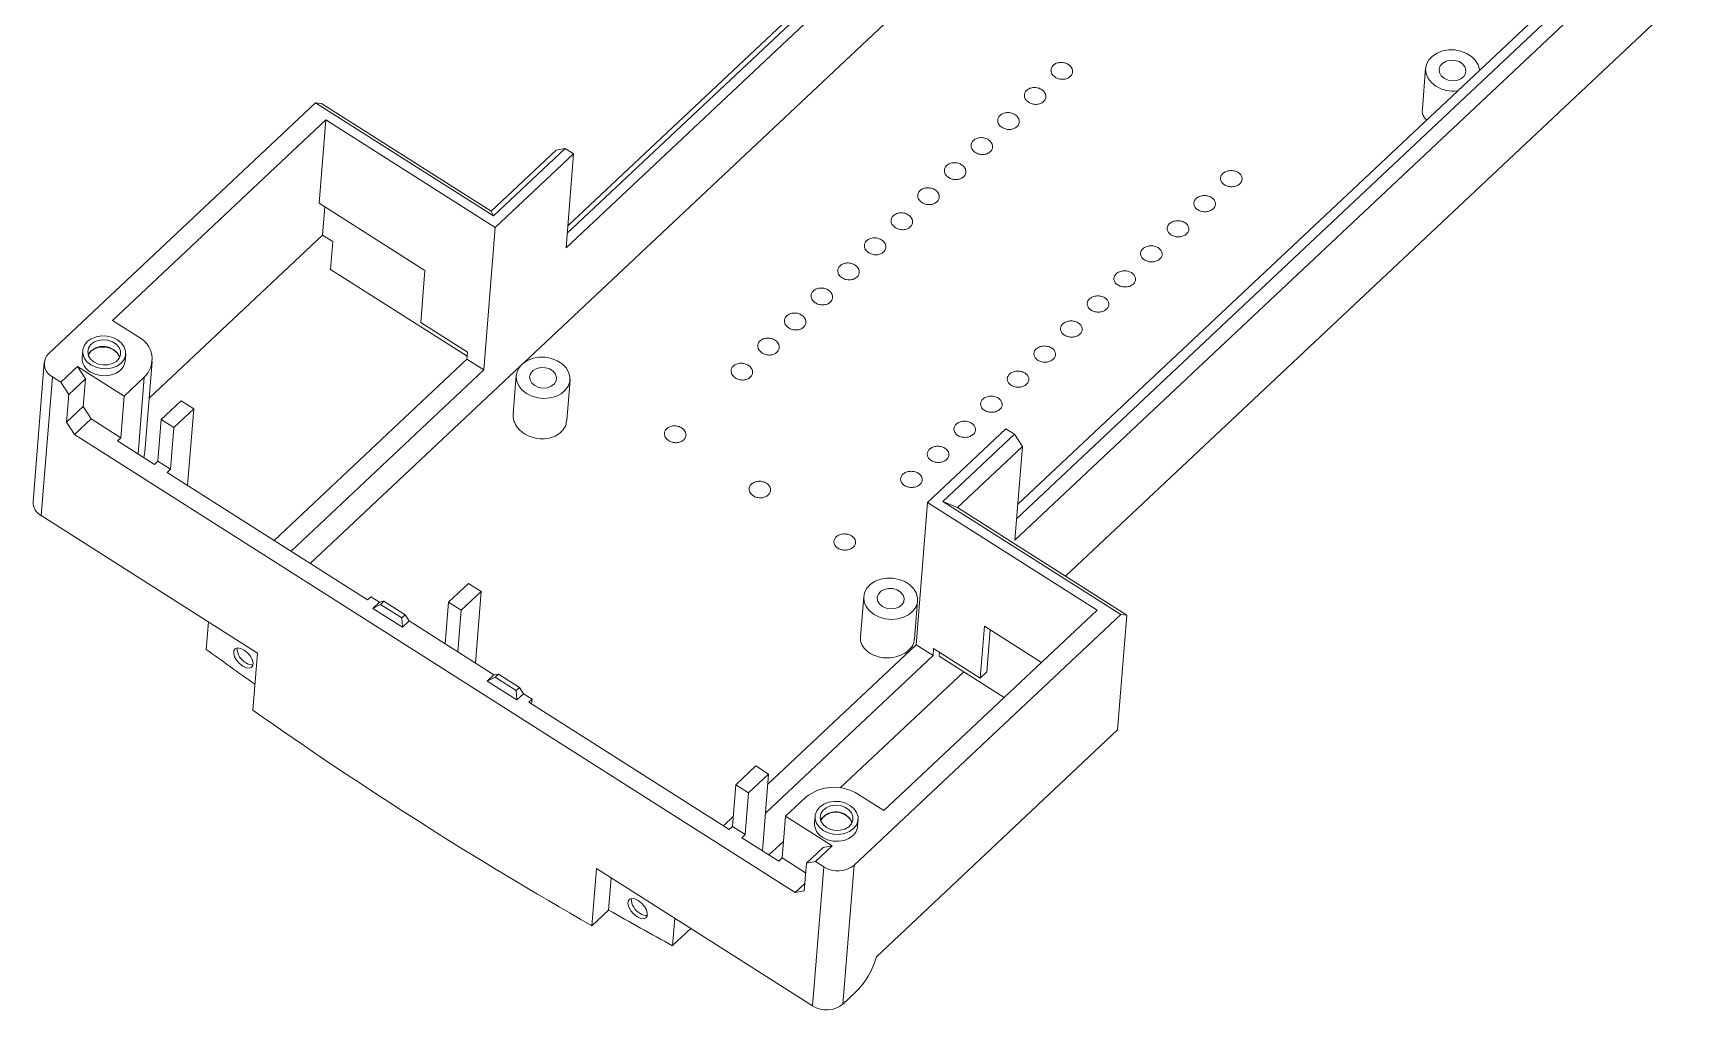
# Model space of a CAD drawing. Header units: inches. Extents: x 998 to 3526, y 519 to 940.
# Drawn here: x 1474.4 to 1550.8, y 625.8 to 671.1 of the extents above; entities that cross this region are included whole.
import ezdxf

# ---------------------------------------------------------------- set-up
doc = ezdxf.new("R2010")
doc.units = ezdxf.units.IN

msp = doc.modelspace()

# ---------------------------------------------------------------- linework, layer by layer
at = {"color": 7, "linetype": 'Continuous', "lineweight": 15}
for p, q in [((1527.187, 688.242), (1499.086, 661.818)), ((1499.114, 662.166), (1526.769, 688.169)), ((1527.58, 687.992), (1499.032, 661.149)), ((1522.928, 680.131), (1497.078, 655.824)), ((1519.889, 648.593), (1547.991, 675.017)), ((1519.943, 649.263), (1547.598, 675.266)), ((1548.357, 674.446), (1519.809, 647.602)), ((1552.323, 674.299), (1522.157, 645.934)), ((1538.835, 669.459), (1538.683, 667.582)), ((1475.085, 656.254), (1487.43, 667.862)), ((1495.673, 662.622), (1487.43, 667.862)), ((1487.43, 667.862), (1487.713, 667.831)), ((1487.713, 667.831), (1495.563, 662.84)), ((1478.03, 657.786), (1487.906, 667.073)), ((1487.594, 663.212), (1487.906, 667.073)), ((1495.757, 662.082), (1487.906, 667.073)), ((1495.563, 662.84), (1498.572, 665.669)), ((1498.991, 665.742), (1495.673, 662.622)), ((1499.383, 665.492), (1495.757, 662.082)), ((1498.572, 665.669), (1498.991, 665.742)), ((1499.383, 665.492), (1498.991, 665.742)), ((1499.032, 661.149), (1499.383, 665.492)), ((1492.5, 660.093), (1487.594, 663.212)), ((1487.865, 663.039), (1487.759, 661.732)), ((1495.563, 662.84), (1495.673, 662.622)), ((1495.223, 655.487), (1495.757, 662.082)), ((1487.759, 661.732), (1479.735, 654.187)), ((1487.759, 661.732), (1488.23, 661.433)), ((1488.23, 661.433), (1488.126, 660.146)), ((1488.126, 660.146), (1494.449, 656.126)), ((1492.5, 660.093), (1492.305, 657.68)), ((1479.208, 657.038), (1478.03, 657.786)), ((1494.464, 656.307), (1492.305, 657.68)), ((1476.651, 656.382), (1476.625, 656.06)), ((1478.618, 655.898), (1478.644, 656.22)), ((1494.438, 655.986), (1485.514, 647.594)), ((1494.438, 655.986), (1494.464, 656.307)), ((1495.223, 655.487), (1494.438, 655.986)), ((1474.873, 655.836), (1474.352, 649.401)), ((1475.253, 655.175), (1474.732, 648.74)), ((1475.645, 654.925), (1475.253, 655.175)), ((1475.645, 654.925), (1476.417, 655.651)), ((1476.417, 655.651), (1478.576, 654.278)), ((1476.417, 655.651), (1476.783, 655.079)), ((1478.576, 654.278), (1479.502, 655.149)), ((1479.533, 651.698), (1479.872, 655.881)), ((1486.299, 647.095), (1495.223, 655.487)), ((1496.911, 655.667), (1487.192, 646.528)), ((1496.724, 655.226), (1496.581, 653.453)), ((1476.012, 654.354), (1475.645, 654.925)), ((1476.783, 655.079), (1476.012, 654.354)), ((1476.679, 653.792), (1476.783, 655.079)), ((1499.064, 653.147), (1499.216, 655.024)), ((1475.908, 653.067), (1476.012, 654.354)), ((1475.908, 653.067), (1476.679, 653.792)), ((1476.679, 653.792), (1477.046, 653.221)), ((1478.419, 652.348), (1478.576, 654.278)), ((1480.283, 653.193), (1481.209, 654.063)), ((1481.798, 653.689), (1480.872, 652.818)), ((1481.209, 654.063), (1481.798, 653.689)), ((1481.51, 650.14), (1481.798, 653.689)), ((1476.274, 652.496), (1475.908, 653.067)), ((1477.046, 653.221), (1476.274, 652.496)), ((1478.419, 652.348), (1477.046, 653.221)), ((1480.283, 653.193), (1480.127, 651.262)), ((1480.872, 652.818), (1480.283, 653.193)), ((1509.638, 631.286), (1476.274, 652.496)), ((1478.419, 652.348), (1478.265, 652.203)), ((1478.265, 652.203), (1479.973, 651.117)), ((1480.872, 652.818), (1480.716, 650.888)), ((1519.402, 652.766), (1515.775, 649.357)), ((1516.476, 649.397), (1519.794, 652.517)), ((1519.402, 652.766), (1519.794, 652.517)), ((1519.794, 652.517), (1520.161, 651.946)), ((1520.161, 651.946), (1517.151, 649.116)), ((1519.809, 647.602), (1520.161, 651.946)), ((1479.973, 651.117), (1480.127, 651.262)), ((1480.716, 650.888), (1480.127, 651.262)), ((1480.716, 650.888), (1480.561, 650.743)), ((1480.561, 650.743), (1489.844, 644.842)), ((1515.241, 642.761), (1515.775, 649.357)), ((1515.775, 649.357), (1523.626, 644.366)), ((1524.719, 644.157), (1516.476, 649.397)), ((1517.151, 649.116), (1516.476, 649.397)), ((1517.151, 649.116), (1525.002, 644.126)), ((1484.741, 642.377), (1474.732, 648.74)), ((1494.515, 645.604), (1493.589, 644.734)), ((1494.178, 644.36), (1495.104, 645.23)), ((1495.104, 645.23), (1494.515, 645.604)), ((1494.836, 641.912), (1495.104, 645.23)), ((1489.844, 644.842), (1489.999, 644.987)), ((1490.391, 644.737), (1489.999, 644.987)), ((1490.391, 644.737), (1490.083, 644.447)), ((1490.083, 644.447), (1490.446, 644.628)), ((1491.456, 643.574), (1490.083, 644.447)), ((1490.391, 644.737), (1490.6, 644.773)), ((1490.6, 644.773), (1490.446, 644.628)), ((1490.446, 644.628), (1491.427, 644.004)), ((1491.582, 644.15), (1490.6, 644.773)), ((1493.433, 642.803), (1493.589, 644.734)), ((1493.589, 644.734), (1494.178, 644.36)), ((1512.817, 644.996), (1512.665, 643.118)), ((1515.166, 643.021), (1515.309, 644.794)), ((1482.475, 643.817), (1482.372, 642.548)), ((1491.427, 644.004), (1491.582, 644.15)), ((1491.427, 644.004), (1491.456, 643.574)), ((1491.456, 643.574), (1491.765, 643.864)), ((1491.582, 644.15), (1491.765, 643.864)), ((1493.433, 642.803), (1491.765, 643.864)), ((1494.022, 642.429), (1494.178, 644.36)), ((1524.719, 644.157), (1512.374, 632.549)), ((1523.626, 644.366), (1513.749, 635.08)), ((1524.572, 638.817), (1525.002, 644.126)), ((1525.002, 644.126), (1524.719, 644.157)), ((1518.407, 643.624), (1518.211, 641.211)), ((1518.407, 643.624), (1521.05, 641.944)), ((1518.678, 643.452), (1518.52, 641.501)), ((1484.741, 642.377), (1484.527, 639.729)), ((1494.022, 642.429), (1493.433, 642.803)), ((1495.69, 641.369), (1494.022, 642.429)), ((1516.026, 642.262), (1508.264, 634.963)), ((1508.372, 636.302), (1515.241, 642.761)), ((1515.241, 642.761), (1516.026, 642.262)), ((1516.026, 642.262), (1516.052, 642.583)), ((1516.052, 642.583), (1518.211, 641.211)), ((1516.324, 642.411), (1516.309, 642.23)), ((1519.319, 640.317), (1516.309, 642.23)), ((1495.382, 641.078), (1495.69, 641.369)), ((1495.69, 641.369), (1495.899, 641.405)), ((1495.899, 641.405), (1495.745, 641.26)), ((1495.899, 641.405), (1496.881, 640.781)), ((1517.448, 641.506), (1511.731, 636.13)), ((1518.52, 641.501), (1518.211, 641.211)), ((1495.382, 641.078), (1495.745, 641.26)), ((1496.755, 640.205), (1495.382, 641.078)), ((1496.726, 640.636), (1495.745, 641.26)), ((1496.726, 640.636), (1496.881, 640.781)), ((1496.726, 640.636), (1496.755, 640.205)), ((1496.881, 640.781), (1497.064, 640.495)), ((1497.064, 640.495), (1496.755, 640.205)), ((1497.457, 640.246), (1497.064, 640.495)), ((1497.457, 640.246), (1497.302, 640.101)), ((1497.302, 640.101), (1506.585, 634.199)), ((1497.438, 640.014), (1497.457, 640.246)), ((1513.4, 628.312), (1524.572, 638.817)), ((1507.822, 637.146), (1506.896, 636.275)), ((1508.41, 636.771), (1507.822, 637.146)), ((1506.896, 636.275), (1506.74, 634.345)), ((1506.896, 636.275), (1507.485, 635.901)), ((1507.485, 635.901), (1508.41, 636.771)), ((1508.123, 633.222), (1508.41, 636.771)), ((1507.485, 635.901), (1507.328, 633.97)), ((1509.192, 634.815), (1510.118, 635.686)), ((1512.572, 635.828), (1513.749, 635.08)), ((1506.317, 634.37), (1506.777, 634.801)), ((1509.192, 634.815), (1509.036, 632.885)), ((1509.192, 634.815), (1511.351, 633.443)), ((1510.564, 634.823), (1510.538, 634.501)), ((1512.532, 634.34), (1512.558, 634.661)), ((1506.74, 634.345), (1506.585, 634.199)), ((1506.74, 634.345), (1507.328, 633.97)), ((1507.174, 633.825), (1507.328, 633.97)), ((1507.174, 633.825), (1508.881, 632.74)), ((1509.098, 633.654), (1508.43, 633.026)), ((1510.161, 632.645), (1510.932, 633.371)), ((1511.351, 633.443), (1510.579, 632.717)), ((1510.932, 633.371), (1511.351, 633.443)), ((1500.227, 629.748), (1500.442, 632.396)), ((1510.451, 626.033), (1500.442, 632.396)), ((1508.881, 632.74), (1509.036, 632.885)), ((1510.124, 632.193), (1509.036, 632.885)), ((1510.161, 632.645), (1510.057, 631.358)), ((1510.579, 632.717), (1510.161, 632.645)), ((1510.451, 626.033), (1510.972, 632.468)), ((1510.972, 632.468), (1510.579, 632.717)), ((1512.374, 632.549), (1511.853, 626.114)), ((1501.12, 631.965), (1500.999, 630.474)), ((1509.638, 631.286), (1510.085, 631.706)), ((1510.057, 631.358), (1509.638, 631.286)), ((1500.999, 630.474), (1500.227, 629.748)), ((1504.064, 630.093), (1503.961, 628.824)), ((1504.808, 629.62), (1503.961, 628.824)), ((1512.422, 626.649), (1511.853, 626.114))]:
    msp.add_line(p, q, dxfattribs=at)
at = {"color": 8, "linetype": 'Continuous', "lineweight": 15}
msp.add_line((1479.214, 651.599), (1479.502, 655.149), dxfattribs=at)
at = {"color": 7, "linetype": 'Continuous', "lineweight": 15, "flags": 128}
for points in [[(1541.327, 669.37), (1541.324, 669.403), (1541.265, 669.622), (1541.141, 669.827), (1540.961, 670.007), (1540.733, 670.152), (1540.47, 670.254), (1540.186, 670.308), (1539.896, 670.31), (1539.617, 670.262), (1539.362, 670.164), (1539.146, 670.024), (1538.98, 669.847), (1538.874, 669.644), (1538.833, 669.426), (1538.859, 669.204), (1538.951, 668.99), (1539.104, 668.797), (1539.309, 668.633), (1539.309, 668.633)], [(1539.695, 668.996), (1539.875, 668.914), (1540.078, 668.881), (1540.281, 668.899), (1540.462, 668.967), (1540.602, 669.078), (1540.685, 669.219), (1540.703, 669.375), (1540.654, 669.529), (1540.542, 669.665), (1540.381, 669.768), (1540.187, 669.826), (1539.981, 669.834), (1539.786, 669.79), (1539.624, 669.699), (1539.51, 669.572), (1539.459, 669.421), (1539.475, 669.264), (1539.557, 669.117), (1539.695, 668.996)], [(1477.03, 655.721), (1477.254, 655.611), (1477.505, 655.549), (1477.766, 655.538), (1478.019, 655.579), (1478.246, 655.669), (1478.433, 655.802), (1478.566, 655.969), (1478.636, 656.159), (1478.639, 656.358), (1478.575, 656.554), (1478.447, 656.732), (1478.265, 656.881), (1478.041, 656.991), (1477.79, 657.053), (1477.529, 657.064), (1477.276, 657.023), (1477.049, 656.933), (1476.862, 656.8), (1476.729, 656.633), (1476.659, 656.443), (1476.656, 656.243), (1476.72, 656.048), (1476.848, 655.869), (1477.03, 655.721)], [(1477.175, 655.857), (1477.373, 655.764), (1477.596, 655.719), (1477.823, 655.726), (1478.034, 655.783), (1478.211, 655.887), (1478.338, 656.028), (1478.404, 656.192), (1478.402, 656.367), (1478.334, 656.535), (1478.204, 656.683), (1478.025, 656.797), (1477.812, 656.867), (1477.585, 656.886), (1477.364, 656.854), (1477.167, 656.772), (1477.013, 656.648), (1476.916, 656.494), (1476.884, 656.323), (1476.919, 656.149), (1477.019, 655.989), (1477.175, 655.857)], [(1478.084, 656.414), (1477.88, 656.509), (1477.65, 656.551), (1477.417, 656.538), (1477.205, 656.47), (1477.033, 656.353), (1476.918, 656.201), (1476.908, 656.178)], [(1477.004, 655.399), (1477.228, 655.289), (1477.479, 655.227), (1477.74, 655.216), (1477.993, 655.257), (1478.22, 655.347), (1478.407, 655.48), (1478.54, 655.647), (1478.61, 655.837), (1478.618, 655.898)], [(1497.199, 654.4), (1496.993, 654.563), (1496.84, 654.757), (1496.748, 654.97), (1496.722, 655.192), (1496.764, 655.411), (1496.87, 655.614), (1497.035, 655.79), (1497.251, 655.931), (1497.506, 656.028), (1497.786, 656.077), (1498.076, 656.074), (1498.36, 656.02), (1498.623, 655.918), (1498.85, 655.773), (1499.031, 655.594), (1499.154, 655.389), (1499.213, 655.169), (1499.206, 654.948), (1499.132, 654.736), (1498.995, 654.545), (1498.803, 654.385), (1498.566, 654.265), (1498.297, 654.192), (1498.01, 654.169), (1497.721, 654.197), (1497.446, 654.275), (1497.199, 654.4)], [(1497.584, 654.763), (1497.446, 654.883), (1497.364, 655.031), (1497.348, 655.188), (1497.4, 655.339), (1497.513, 655.466), (1497.676, 655.557), (1497.87, 655.6), (1498.076, 655.593), (1498.27, 655.534), (1498.431, 655.432), (1498.543, 655.296), (1498.592, 655.141), (1498.574, 654.985), (1498.491, 654.844), (1498.351, 654.734), (1498.17, 654.666), (1497.967, 654.647), (1497.765, 654.681), (1497.584, 654.763)], [(1479.476, 651.433), (1479.52, 651.599), (1479.533, 651.698)], [(1513.292, 644.169), (1513.539, 644.045), (1513.814, 643.966), (1514.103, 643.938), (1514.39, 643.961), (1514.659, 644.035), (1514.896, 644.154), (1515.088, 644.314), (1515.225, 644.505), (1515.299, 644.717), (1515.307, 644.939), (1515.247, 645.158), (1515.124, 645.363), (1514.944, 645.543), (1514.716, 645.688), (1514.453, 645.79), (1514.169, 645.844), (1513.879, 645.846), (1513.599, 645.798), (1513.345, 645.7), (1513.129, 645.56), (1512.963, 645.383), (1512.857, 645.18), (1512.816, 644.962), (1512.842, 644.74), (1512.933, 644.526), (1513.086, 644.333), (1513.292, 644.169)], [(1513.678, 644.532), (1513.858, 644.45), (1514.06, 644.417), (1514.263, 644.435), (1514.444, 644.503), (1514.584, 644.614), (1514.668, 644.755), (1514.686, 644.911), (1514.636, 645.065), (1514.525, 645.201), (1514.363, 645.304), (1514.169, 645.362), (1513.964, 645.37), (1513.769, 645.326), (1513.606, 645.236), (1513.493, 645.108), (1513.442, 644.957), (1513.458, 644.8), (1513.539, 644.653), (1513.678, 644.532)], [(1484.064, 641.774), (1484.22, 641.698), (1484.361, 641.676), (1484.47, 641.71), (1484.533, 641.797), (1484.543, 641.925), (1484.5, 642.08), (1484.407, 642.243), (1484.276, 642.393), (1484.124, 642.514), (1483.967, 642.589), (1483.827, 642.612), (1483.718, 642.577), (1483.654, 642.49), (1483.644, 642.362), (1483.688, 642.207), (1483.781, 642.045), (1483.911, 641.894), (1484.064, 641.774)], [(1510.944, 634.162), (1510.762, 634.311), (1510.634, 634.489), (1510.569, 634.684), (1510.573, 634.884), (1510.643, 635.074), (1510.776, 635.241), (1510.963, 635.374), (1511.19, 635.464), (1511.442, 635.505), (1511.703, 635.494), (1511.954, 635.432), (1512.178, 635.322), (1512.36, 635.173), (1512.488, 634.995), (1512.553, 634.8), (1512.55, 634.6), (1512.479, 634.41), (1512.346, 634.243), (1512.16, 634.11), (1511.932, 634.02), (1511.68, 633.979), (1511.419, 633.99), (1511.168, 634.052), (1510.944, 634.162)], [(1511.089, 634.298), (1510.933, 634.43), (1510.833, 634.59), (1510.797, 634.764), (1510.83, 634.935), (1510.927, 635.09), (1511.081, 635.213), (1511.277, 635.295), (1511.499, 635.327), (1511.726, 635.308), (1511.938, 635.238), (1512.117, 635.124), (1512.247, 634.976), (1512.316, 634.808), (1512.317, 634.633), (1512.252, 634.469), (1512.125, 634.328), (1511.948, 634.224), (1511.736, 634.167), (1511.509, 634.16), (1511.287, 634.205), (1511.089, 634.298)], [(1510.918, 633.84), (1511.142, 633.73), (1511.393, 633.668), (1511.654, 633.657), (1511.906, 633.698), (1512.134, 633.788), (1512.32, 633.921), (1512.453, 634.088), (1512.524, 634.278), (1512.532, 634.34)], [(1502.316, 630.171), (1502.163, 630.291), (1502.033, 630.442), (1501.94, 630.604), (1501.896, 630.759), (1501.906, 630.888), (1501.97, 630.974), (1502.079, 631.009), (1502.22, 630.987), (1502.376, 630.911), (1502.528, 630.79), (1502.659, 630.64), (1502.752, 630.477), (1502.796, 630.322), (1502.785, 630.194), (1502.722, 630.107), (1502.613, 630.073), (1502.472, 630.095), (1502.316, 630.171)]]:
    msp.add_lwpolyline(points, dxfattribs=at)
at = {"color": 7, "linetype": 'Continuous', "lineweight": 15}
for centre, radius, start, end in [((1540.132, 669.975), 1.574, 238.4996, 276.41463), ((1478.699, 655.991), 1.163, 313.59241, 64.07715), ((1475.543, 655.773), 0.665, 133.59239, 244.07704), ((1477.354, 656.039), 0.729, 178.34247, 241.37263), ((1477.603, 655.751), 0.832, 23.30665, 147.43857), ((1477.794, 655.908), 0.584, 15.20306, 60.1538), ((1475.082, 649.38), 0.73, 178.37437, 241.34073), ((1608.191, 815.344), 213.749, 233.94037, 234.68347), ((1484.599, 642.62), 0.798, 180.76579, 241.45853), ((1484.502, 642.286), 0.464, 232.2697, 274.73123), ((1597.737, 800.476), 196.612, 234.84391, 240.26762), ((1511.443, 634.065), 2.094, 57.37614, 129.26418), ((1511.267, 634.48), 0.729, 178.34233, 241.37278), ((1511.517, 634.193), 0.832, 23.30675, 147.43847), ((1511.521, 634.183), 0.824, 54.67142, 148.04024), ((1511.707, 634.349), 0.584, 15.20381, 60.15305), ((1511.617, 633.476), 1.196, 237.37622, 309.26419), ((1502.825, 631.001), 0.772, 179.60763, 242.6167), ((1589.316, 785.534), 178.448, 240.3358, 241.42439), ((1502.754, 630.683), 0.464, 232.26927, 274.73174), ((1509.959, 629.217), 3.558, 313.80747, 345.26519), ((1511.096, 627.041), 1.196, 237.37622, 309.26419)]:
    msp.add_arc(centre, radius, start, end, dxfattribs=at)
for points, knots in [([(1522.297, 669.63), (1522.245, 669.664), (1522.186, 669.691), (1522.061, 669.725), (1521.994, 669.733), (1521.865, 669.728), (1521.802, 669.715), (1521.688, 669.671), (1521.637, 669.64), (1521.557, 669.564), (1521.526, 669.52), (1521.491, 669.423), (1521.485, 669.372), (1521.501, 669.268), (1521.521, 669.218), (1521.585, 669.125), (1521.628, 669.084), (1521.73, 669.015), (1521.79, 668.988), (1521.915, 668.954), (1521.982, 668.947), (1522.111, 668.952), (1522.174, 668.965), (1522.288, 669.009), (1522.339, 669.039), (1522.42, 669.116), (1522.45, 669.16), (1522.486, 669.257), (1522.491, 669.309), (1522.468, 669.461), (1522.4, 669.56), (1522.297, 669.63)], [0, 0, 0, 0, 0.0625, 0.0625, 0.125, 0.125, 0.1875, 0.1875, 0.25, 0.25, 0.3125, 0.3125, 0.375, 0.375, 0.4375, 0.4375, 0.5, 0.5, 0.5625, 0.5625, 0.625, 0.625, 0.6875, 0.6875, 0.75, 0.75, 0.8125, 0.8125, 0.875, 0.875, 1, 1, 1, 1]), ([(1521.062, 668.469), (1521.011, 668.503), (1520.952, 668.53), (1520.826, 668.564), (1520.76, 668.572), (1520.631, 668.567), (1520.567, 668.554), (1520.454, 668.511), (1520.403, 668.479), (1520.322, 668.404), (1520.292, 668.359), (1520.256, 668.262), (1520.251, 668.211), (1520.266, 668.108), (1520.287, 668.057), (1520.351, 667.965), (1520.394, 667.923), (1520.496, 667.854), (1520.556, 667.828), (1520.68, 667.793), (1520.747, 667.786), (1520.876, 667.791), (1520.94, 667.804), (1521.054, 667.848), (1521.104, 667.879), (1521.186, 667.955), (1521.216, 668), (1521.251, 668.096), (1521.256, 668.148), (1521.234, 668.3), (1521.166, 668.4), (1521.062, 668.469)], [0, 0, 0, 0, 0.0625, 0.0625, 0.125, 0.125, 0.1875, 0.1875, 0.25, 0.25, 0.3125, 0.3125, 0.375, 0.375, 0.4375, 0.4375, 0.5, 0.5, 0.5625, 0.5625, 0.625, 0.625, 0.6875, 0.6875, 0.75, 0.75, 0.8125, 0.8125, 0.875, 0.875, 1, 1, 1, 1]), ([(1519.828, 667.308), (1519.776, 667.343), (1519.717, 667.369), (1519.592, 667.404), (1519.525, 667.411), (1519.396, 667.406), (1519.333, 667.393), (1519.219, 667.35), (1519.168, 667.319), (1519.088, 667.243), (1519.057, 667.198), (1519.022, 667.101), (1519.016, 667.05), (1519.032, 666.947), (1519.052, 666.897), (1519.116, 666.804), (1519.159, 666.762), (1519.261, 666.694), (1519.321, 666.667), (1519.446, 666.633), (1519.513, 666.625), (1519.642, 666.63), (1519.705, 666.643), (1519.819, 666.687), (1519.87, 666.718), (1519.951, 666.794), (1519.981, 666.839), (1520.017, 666.935), (1520.022, 666.987), (1519.999, 667.14), (1519.931, 667.239), (1519.828, 667.308)], [0, 0, 0, 0, 0.0625, 0.0625, 0.125, 0.125, 0.1875, 0.1875, 0.25, 0.25, 0.3125, 0.3125, 0.375, 0.375, 0.4375, 0.4375, 0.5, 0.5, 0.5625, 0.5625, 0.625, 0.625, 0.6875, 0.6875, 0.75, 0.75, 0.8125, 0.8125, 0.875, 0.875, 1, 1, 1, 1]), ([(1538.696, 667.58), (1538.69, 667.555), (1538.66, 667.429), (1538.717, 667.24), (1538.833, 667.108), (1538.873, 667.062)], [0, 0, 0, 0, 0.136335, 0.699382, 1, 1, 1, 1]), ([(1518.593, 666.147), (1518.542, 666.182), (1518.483, 666.208), (1518.357, 666.243), (1518.291, 666.25), (1518.162, 666.245), (1518.098, 666.233), (1517.985, 666.189), (1517.934, 666.158), (1517.853, 666.082), (1517.823, 666.037), (1517.787, 665.941), (1517.782, 665.889), (1517.797, 665.786), (1517.818, 665.736), (1517.882, 665.643), (1517.925, 665.601), (1518.027, 665.533), (1518.086, 665.506), (1518.211, 665.472), (1518.278, 665.464), (1518.407, 665.469), (1518.471, 665.482), (1518.585, 665.526), (1518.635, 665.557), (1518.717, 665.634), (1518.747, 665.678), (1518.782, 665.775), (1518.787, 665.826), (1518.765, 665.979), (1518.697, 666.078), (1518.593, 666.147)], [0, 0, 0, 0, 0.0625, 0.0625, 0.125, 0.125, 0.1875, 0.1875, 0.25, 0.25, 0.3125, 0.3125, 0.375, 0.375, 0.4375, 0.4375, 0.5, 0.5, 0.5625, 0.5625, 0.625, 0.625, 0.6875, 0.6875, 0.75, 0.75, 0.8125, 0.8125, 0.875, 0.875, 1, 1, 1, 1]), ([(1517.359, 664.986), (1517.307, 665.021), (1517.248, 665.048), (1517.123, 665.082), (1517.056, 665.09), (1516.927, 665.085), (1516.863, 665.072), (1516.75, 665.028), (1516.699, 664.997), (1516.619, 664.921), (1516.588, 664.876), (1516.553, 664.78), (1516.547, 664.728), (1516.563, 664.625), (1516.583, 664.575), (1516.647, 664.482), (1516.69, 664.44), (1516.792, 664.372), (1516.852, 664.345), (1516.977, 664.311), (1517.044, 664.303), (1517.173, 664.309), (1517.236, 664.321), (1517.35, 664.365), (1517.401, 664.396), (1517.482, 664.473), (1517.512, 664.517), (1517.548, 664.614), (1517.553, 664.665), (1517.53, 664.818), (1517.462, 664.917), (1517.359, 664.986)], [0, 0, 0, 0, 0.0625, 0.0625, 0.125, 0.125, 0.1875, 0.1875, 0.25, 0.25, 0.3125, 0.3125, 0.375, 0.375, 0.4375, 0.4375, 0.5, 0.5, 0.5625, 0.5625, 0.625, 0.625, 0.6875, 0.6875, 0.75, 0.75, 0.8125, 0.8125, 0.875, 0.875, 1, 1, 1, 1]), ([(1530.147, 664.639), (1530.095, 664.67), (1530.036, 664.694), (1529.91, 664.722), (1529.843, 664.727), (1529.714, 664.717), (1529.65, 664.703), (1529.537, 664.657), (1529.486, 664.625), (1529.405, 664.549), (1529.375, 664.505), (1529.339, 664.411), (1529.334, 664.361), (1529.35, 664.262), (1529.371, 664.215), (1529.435, 664.128), (1529.479, 664.09), (1529.581, 664.028), (1529.641, 664.004), (1529.766, 663.976), (1529.833, 663.972), (1529.963, 663.981), (1530.026, 663.996), (1530.141, 664.042), (1530.191, 664.074), (1530.273, 664.151), (1530.303, 664.194), (1530.338, 664.288), (1530.343, 664.338), (1530.32, 664.484), (1530.251, 664.577), (1530.147, 664.639)], [0, 0, 0, 0, 0.0625, 0.0625, 0.125, 0.125, 0.1875, 0.1875, 0.25, 0.25, 0.3125, 0.3125, 0.375, 0.375, 0.4375, 0.4375, 0.5, 0.5, 0.5625, 0.5625, 0.625, 0.625, 0.6875, 0.6875, 0.75, 0.75, 0.8125, 0.8125, 0.875, 0.875, 1, 1, 1, 1]), ([(1516.124, 663.826), (1516.073, 663.86), (1516.014, 663.887), (1515.888, 663.921), (1515.822, 663.929), (1515.693, 663.924), (1515.629, 663.911), (1515.516, 663.867), (1515.465, 663.836), (1515.384, 663.76), (1515.354, 663.716), (1515.318, 663.619), (1515.313, 663.568), (1515.328, 663.464), (1515.349, 663.414), (1515.413, 663.321), (1515.456, 663.28), (1515.558, 663.211), (1515.617, 663.184), (1515.742, 663.15), (1515.809, 663.143), (1515.938, 663.148), (1516.002, 663.161), (1516.116, 663.205), (1516.166, 663.235), (1516.248, 663.312), (1516.278, 663.356), (1516.313, 663.453), (1516.318, 663.505), (1516.296, 663.657), (1516.228, 663.756), (1516.124, 663.826)], [0, 0, 0, 0, 0.0625, 0.0625, 0.125, 0.125, 0.1875, 0.1875, 0.25, 0.25, 0.3125, 0.3125, 0.375, 0.375, 0.4375, 0.4375, 0.5, 0.5, 0.5625, 0.5625, 0.625, 0.625, 0.6875, 0.6875, 0.75, 0.75, 0.8125, 0.8125, 0.875, 0.875, 1, 1, 1, 1]), ([(1528.913, 663.478), (1528.861, 663.51), (1528.802, 663.533), (1528.675, 663.561), (1528.609, 663.566), (1528.479, 663.556), (1528.416, 663.542), (1528.302, 663.496), (1528.251, 663.464), (1528.17, 663.388), (1528.14, 663.344), (1528.105, 663.25), (1528.1, 663.2), (1528.115, 663.102), (1528.136, 663.054), (1528.201, 662.968), (1528.244, 662.929), (1528.347, 662.867), (1528.406, 662.844), (1528.532, 662.815), (1528.599, 662.811), (1528.728, 662.821), (1528.792, 662.835), (1528.906, 662.882), (1528.957, 662.913), (1529.038, 662.99), (1529.068, 663.034), (1529.103, 663.128), (1529.108, 663.177), (1529.085, 663.323), (1529.017, 663.416), (1528.913, 663.478)], [0, 0, 0, 0, 0.0625, 0.0625, 0.125, 0.125, 0.1875, 0.1875, 0.25, 0.25, 0.3125, 0.3125, 0.375, 0.375, 0.4375, 0.4375, 0.5, 0.5, 0.5625, 0.5625, 0.625, 0.625, 0.6875, 0.6875, 0.75, 0.75, 0.8125, 0.8125, 0.875, 0.875, 1, 1, 1, 1]), ([(1514.89, 662.665), (1514.838, 662.699), (1514.779, 662.726), (1514.654, 662.76), (1514.587, 662.768), (1514.458, 662.763), (1514.394, 662.75), (1514.281, 662.707), (1514.23, 662.675), (1514.15, 662.6), (1514.119, 662.555), (1514.084, 662.458), (1514.078, 662.407), (1514.094, 662.304), (1514.114, 662.253), (1514.178, 662.161), (1514.221, 662.119), (1514.323, 662.05), (1514.383, 662.024), (1514.508, 661.989), (1514.575, 661.982), (1514.704, 661.987), (1514.767, 662), (1514.881, 662.044), (1514.932, 662.075), (1515.013, 662.151), (1515.043, 662.196), (1515.079, 662.292), (1515.084, 662.344), (1515.061, 662.496), (1514.993, 662.596), (1514.89, 662.665)], [0, 0, 0, 0, 0.0625, 0.0625, 0.125, 0.125, 0.1875, 0.1875, 0.25, 0.25, 0.3125, 0.3125, 0.375, 0.375, 0.4375, 0.4375, 0.5, 0.5, 0.5625, 0.5625, 0.625, 0.625, 0.6875, 0.6875, 0.75, 0.75, 0.8125, 0.8125, 0.875, 0.875, 1, 1, 1, 1]), ([(1527.678, 662.318), (1527.626, 662.349), (1527.567, 662.372), (1527.441, 662.4), (1527.374, 662.405), (1527.245, 662.396), (1527.181, 662.381), (1527.067, 662.335), (1527.017, 662.303), (1526.936, 662.227), (1526.906, 662.183), (1526.87, 662.089), (1526.865, 662.039), (1526.881, 661.941), (1526.902, 661.893), (1526.966, 661.807), (1527.01, 661.768), (1527.112, 661.706), (1527.172, 661.683), (1527.297, 661.655), (1527.364, 661.65), (1527.494, 661.66), (1527.557, 661.674), (1527.672, 661.721), (1527.722, 661.752), (1527.804, 661.829), (1527.834, 661.873), (1527.869, 661.967), (1527.874, 662.016), (1527.851, 662.162), (1527.782, 662.255), (1527.678, 662.318)], [0, 0, 0, 0, 0.0625, 0.0625, 0.125, 0.125, 0.1875, 0.1875, 0.25, 0.25, 0.3125, 0.3125, 0.375, 0.375, 0.4375, 0.4375, 0.5, 0.5, 0.5625, 0.5625, 0.625, 0.625, 0.6875, 0.6875, 0.75, 0.75, 0.8125, 0.8125, 0.875, 0.875, 1, 1, 1, 1]), ([(1513.655, 661.504), (1513.604, 661.539), (1513.545, 661.565), (1513.419, 661.6), (1513.353, 661.607), (1513.224, 661.602), (1513.16, 661.589), (1513.047, 661.546), (1512.996, 661.515), (1512.915, 661.439), (1512.885, 661.394), (1512.849, 661.297), (1512.844, 661.246), (1512.859, 661.143), (1512.88, 661.093), (1512.944, 661), (1512.987, 660.958), (1513.089, 660.89), (1513.148, 660.863), (1513.273, 660.829), (1513.34, 660.821), (1513.469, 660.826), (1513.533, 660.839), (1513.647, 660.883), (1513.697, 660.914), (1513.779, 660.99), (1513.809, 661.035), (1513.844, 661.131), (1513.849, 661.183), (1513.827, 661.336), (1513.759, 661.435), (1513.655, 661.504)], [0, 0, 0, 0, 0.0625, 0.0625, 0.125, 0.125, 0.1875, 0.1875, 0.25, 0.25, 0.3125, 0.3125, 0.375, 0.375, 0.4375, 0.4375, 0.5, 0.5, 0.5625, 0.5625, 0.625, 0.625, 0.6875, 0.6875, 0.75, 0.75, 0.8125, 0.8125, 0.875, 0.875, 1, 1, 1, 1]), ([(1526.444, 661.157), (1526.392, 661.188), (1526.333, 661.211), (1526.206, 661.24), (1526.14, 661.244), (1526.01, 661.235), (1525.947, 661.22), (1525.833, 661.174), (1525.782, 661.142), (1525.701, 661.066), (1525.671, 661.022), (1525.636, 660.928), (1525.631, 660.879), (1525.646, 660.78), (1525.667, 660.733), (1525.732, 660.646), (1525.775, 660.607), (1525.878, 660.545), (1525.937, 660.522), (1526.063, 660.494), (1526.13, 660.489), (1526.259, 660.499), (1526.323, 660.514), (1526.437, 660.56), (1526.488, 660.592), (1526.569, 660.668), (1526.599, 660.712), (1526.634, 660.806), (1526.639, 660.856), (1526.616, 661.001), (1526.548, 661.094), (1526.444, 661.157)], [0, 0, 0, 0, 0.0625, 0.0625, 0.125, 0.125, 0.1875, 0.1875, 0.25, 0.25, 0.3125, 0.3125, 0.375, 0.375, 0.4375, 0.4375, 0.5, 0.5, 0.5625, 0.5625, 0.625, 0.625, 0.6875, 0.6875, 0.75, 0.75, 0.8125, 0.8125, 0.875, 0.875, 1, 1, 1, 1]), ([(1512.421, 660.343), (1512.369, 660.378), (1512.31, 660.404), (1512.185, 660.439), (1512.118, 660.446), (1511.989, 660.441), (1511.925, 660.429), (1511.812, 660.385), (1511.761, 660.354), (1511.681, 660.278), (1511.65, 660.233), (1511.615, 660.137), (1511.609, 660.085), (1511.625, 659.982), (1511.645, 659.932), (1511.709, 659.839), (1511.752, 659.797), (1511.854, 659.729), (1511.914, 659.702), (1512.039, 659.668), (1512.106, 659.66), (1512.235, 659.665), (1512.298, 659.678), (1512.412, 659.722), (1512.463, 659.753), (1512.544, 659.83), (1512.574, 659.874), (1512.61, 659.971), (1512.615, 660.022), (1512.592, 660.175), (1512.524, 660.274), (1512.421, 660.343)], [0, 0, 0, 0, 0.0625, 0.0625, 0.125, 0.125, 0.1875, 0.1875, 0.25, 0.25, 0.3125, 0.3125, 0.375, 0.375, 0.4375, 0.4375, 0.5, 0.5, 0.5625, 0.5625, 0.625, 0.625, 0.6875, 0.6875, 0.75, 0.75, 0.8125, 0.8125, 0.875, 0.875, 1, 1, 1, 1]), ([(1525.209, 659.996), (1525.157, 660.027), (1525.098, 660.05), (1524.972, 660.079), (1524.905, 660.084), (1524.776, 660.074), (1524.712, 660.059), (1524.598, 660.013), (1524.547, 659.981), (1524.467, 659.906), (1524.437, 659.861), (1524.401, 659.767), (1524.396, 659.718), (1524.412, 659.619), (1524.433, 659.572), (1524.497, 659.485), (1524.54, 659.447), (1524.643, 659.385), (1524.703, 659.361), (1524.828, 659.333), (1524.895, 659.328), (1525.025, 659.338), (1525.088, 659.353), (1525.203, 659.399), (1525.253, 659.431), (1525.335, 659.507), (1525.364, 659.551), (1525.4, 659.645), (1525.405, 659.695), (1525.381, 659.841), (1525.313, 659.933), (1525.209, 659.996)], [0, 0, 0, 0, 0.0625, 0.0625, 0.125, 0.125, 0.1875, 0.1875, 0.25, 0.25, 0.3125, 0.3125, 0.375, 0.375, 0.4375, 0.4375, 0.5, 0.5, 0.5625, 0.5625, 0.625, 0.625, 0.6875, 0.6875, 0.75, 0.75, 0.8125, 0.8125, 0.875, 0.875, 1, 1, 1, 1]), ([(1511.186, 659.182), (1511.135, 659.217), (1511.076, 659.244), (1510.95, 659.278), (1510.884, 659.286), (1510.755, 659.281), (1510.691, 659.268), (1510.578, 659.224), (1510.527, 659.193), (1510.446, 659.117), (1510.416, 659.072), (1510.38, 658.976), (1510.375, 658.924), (1510.39, 658.821), (1510.411, 658.771), (1510.475, 658.678), (1510.518, 658.636), (1510.62, 658.568), (1510.679, 658.541), (1510.804, 658.507), (1510.871, 658.499), (1511, 658.505), (1511.064, 658.517), (1511.178, 658.561), (1511.228, 658.592), (1511.31, 658.669), (1511.34, 658.713), (1511.375, 658.81), (1511.38, 658.861), (1511.358, 659.014), (1511.29, 659.113), (1511.186, 659.182)], [0, 0, 0, 0, 0.0625, 0.0625, 0.125, 0.125, 0.1875, 0.1875, 0.25, 0.25, 0.3125, 0.3125, 0.375, 0.375, 0.4375, 0.4375, 0.5, 0.5, 0.5625, 0.5625, 0.625, 0.625, 0.6875, 0.6875, 0.75, 0.75, 0.8125, 0.8125, 0.875, 0.875, 1, 1, 1, 1]), ([(1523.975, 658.835), (1523.923, 658.866), (1523.864, 658.89), (1523.737, 658.918), (1523.671, 658.923), (1523.541, 658.913), (1523.478, 658.899), (1523.364, 658.853), (1523.313, 658.821), (1523.232, 658.745), (1523.202, 658.701), (1523.167, 658.607), (1523.162, 658.557), (1523.177, 658.458), (1523.198, 658.411), (1523.262, 658.324), (1523.306, 658.286), (1523.409, 658.224), (1523.468, 658.2), (1523.594, 658.172), (1523.661, 658.168), (1523.79, 658.177), (1523.854, 658.192), (1523.968, 658.238), (1524.019, 658.27), (1524.1, 658.347), (1524.13, 658.39), (1524.165, 658.484), (1524.17, 658.534), (1524.147, 658.68), (1524.079, 658.773), (1523.975, 658.835)], [0, 0, 0, 0, 0.0625, 0.0625, 0.125, 0.125, 0.1875, 0.1875, 0.25, 0.25, 0.3125, 0.3125, 0.375, 0.375, 0.4375, 0.4375, 0.5, 0.5, 0.5625, 0.5625, 0.625, 0.625, 0.6875, 0.6875, 0.75, 0.75, 0.8125, 0.8125, 0.875, 0.875, 1, 1, 1, 1]), ([(1509.952, 658.022), (1509.9, 658.056), (1509.841, 658.083), (1509.715, 658.117), (1509.649, 658.125), (1509.52, 658.12), (1509.456, 658.107), (1509.343, 658.063), (1509.292, 658.032), (1509.212, 657.956), (1509.181, 657.912), (1509.146, 657.815), (1509.14, 657.764), (1509.156, 657.66), (1509.176, 657.61), (1509.24, 657.517), (1509.283, 657.476), (1509.385, 657.407), (1509.445, 657.38), (1509.57, 657.346), (1509.637, 657.339), (1509.766, 657.344), (1509.829, 657.357), (1509.943, 657.401), (1509.994, 657.431), (1510.075, 657.508), (1510.105, 657.552), (1510.141, 657.649), (1510.146, 657.701), (1510.123, 657.853), (1510.055, 657.952), (1509.952, 658.022)], [0, 0, 0, 0, 0.0625, 0.0625, 0.125, 0.125, 0.1875, 0.1875, 0.25, 0.25, 0.3125, 0.3125, 0.375, 0.375, 0.4375, 0.4375, 0.5, 0.5, 0.5625, 0.5625, 0.625, 0.625, 0.6875, 0.6875, 0.75, 0.75, 0.8125, 0.8125, 0.875, 0.875, 1, 1, 1, 1]), ([(1522.74, 657.674), (1522.688, 657.706), (1522.629, 657.729), (1522.503, 657.757), (1522.436, 657.762), (1522.307, 657.752), (1522.243, 657.738), (1522.129, 657.692), (1522.078, 657.66), (1521.998, 657.584), (1521.968, 657.54), (1521.932, 657.446), (1521.927, 657.396), (1521.943, 657.298), (1521.964, 657.25), (1522.028, 657.164), (1522.071, 657.125), (1522.174, 657.063), (1522.234, 657.04), (1522.359, 657.011), (1522.426, 657.007), (1522.556, 657.017), (1522.619, 657.031), (1522.734, 657.078), (1522.784, 657.109), (1522.866, 657.186), (1522.895, 657.23), (1522.931, 657.324), (1522.936, 657.373), (1522.912, 657.519), (1522.844, 657.612), (1522.74, 657.674)], [0, 0, 0, 0, 0.0625, 0.0625, 0.125, 0.125, 0.1875, 0.1875, 0.25, 0.25, 0.3125, 0.3125, 0.375, 0.375, 0.4375, 0.4375, 0.5, 0.5, 0.5625, 0.5625, 0.625, 0.625, 0.6875, 0.6875, 0.75, 0.75, 0.8125, 0.8125, 0.875, 0.875, 1, 1, 1, 1]), ([(1508.717, 656.861), (1508.665, 656.895), (1508.607, 656.922), (1508.481, 656.956), (1508.415, 656.964), (1508.285, 656.959), (1508.222, 656.946), (1508.109, 656.903), (1508.058, 656.871), (1507.977, 656.796), (1507.947, 656.751), (1507.911, 656.654), (1507.906, 656.603), (1507.921, 656.5), (1507.942, 656.449), (1508.006, 656.357), (1508.049, 656.315), (1508.151, 656.246), (1508.21, 656.22), (1508.335, 656.185), (1508.402, 656.178), (1508.531, 656.183), (1508.595, 656.196), (1508.709, 656.24), (1508.759, 656.271), (1508.841, 656.347), (1508.871, 656.392), (1508.906, 656.488), (1508.911, 656.54), (1508.888, 656.692), (1508.821, 656.792), (1508.717, 656.861)], [0, 0, 0, 0, 0.0625, 0.0625, 0.125, 0.125, 0.1875, 0.1875, 0.25, 0.25, 0.3125, 0.3125, 0.375, 0.375, 0.4375, 0.4375, 0.5, 0.5, 0.5625, 0.5625, 0.625, 0.625, 0.6875, 0.6875, 0.75, 0.75, 0.8125, 0.8125, 0.875, 0.875, 1, 1, 1, 1]), ([(1521.506, 656.514), (1521.454, 656.545), (1521.395, 656.568), (1521.268, 656.596), (1521.202, 656.601), (1521.072, 656.592), (1521.008, 656.577), (1520.895, 656.531), (1520.844, 656.499), (1520.763, 656.423), (1520.733, 656.379), (1520.698, 656.285), (1520.693, 656.235), (1520.708, 656.137), (1520.729, 656.089), (1520.793, 656.003), (1520.837, 655.964), (1520.94, 655.902), (1520.999, 655.879), (1521.125, 655.851), (1521.192, 655.846), (1521.321, 655.856), (1521.385, 655.87), (1521.499, 655.917), (1521.55, 655.948), (1521.631, 656.025), (1521.661, 656.069), (1521.696, 656.163), (1521.701, 656.212), (1521.678, 656.358), (1521.61, 656.451), (1521.506, 656.514)], [0, 0, 0, 0, 0.0625, 0.0625, 0.125, 0.125, 0.1875, 0.1875, 0.25, 0.25, 0.3125, 0.3125, 0.375, 0.375, 0.4375, 0.4375, 0.5, 0.5, 0.5625, 0.5625, 0.625, 0.625, 0.6875, 0.6875, 0.75, 0.75, 0.8125, 0.8125, 0.875, 0.875, 1, 1, 1, 1]), ([(1507.483, 655.7), (1507.431, 655.735), (1507.372, 655.761), (1507.246, 655.796), (1507.18, 655.803), (1507.051, 655.798), (1506.987, 655.785), (1506.874, 655.742), (1506.823, 655.711), (1506.742, 655.635), (1506.712, 655.59), (1506.677, 655.493), (1506.671, 655.442), (1506.687, 655.339), (1506.707, 655.289), (1506.771, 655.196), (1506.814, 655.154), (1506.916, 655.086), (1506.976, 655.059), (1507.101, 655.025), (1507.168, 655.017), (1507.297, 655.022), (1507.36, 655.035), (1507.474, 655.079), (1507.525, 655.11), (1507.606, 655.186), (1507.636, 655.231), (1507.672, 655.327), (1507.677, 655.379), (1507.654, 655.532), (1507.586, 655.631), (1507.483, 655.7)], [0, 0, 0, 0, 0.0625, 0.0625, 0.125, 0.125, 0.1875, 0.1875, 0.25, 0.25, 0.3125, 0.3125, 0.375, 0.375, 0.4375, 0.4375, 0.5, 0.5, 0.5625, 0.5625, 0.625, 0.625, 0.6875, 0.6875, 0.75, 0.75, 0.8125, 0.8125, 0.875, 0.875, 1, 1, 1, 1]), ([(1520.271, 655.353), (1520.219, 655.384), (1520.16, 655.407), (1520.034, 655.436), (1519.967, 655.44), (1519.838, 655.431), (1519.774, 655.416), (1519.66, 655.37), (1519.609, 655.338), (1519.529, 655.262), (1519.499, 655.218), (1519.463, 655.124), (1519.458, 655.075), (1519.474, 654.976), (1519.495, 654.929), (1519.559, 654.842), (1519.602, 654.803), (1519.705, 654.741), (1519.765, 654.718), (1519.89, 654.69), (1519.957, 654.685), (1520.087, 654.695), (1520.15, 654.71), (1520.265, 654.756), (1520.315, 654.788), (1520.397, 654.864), (1520.426, 654.908), (1520.462, 655.002), (1520.467, 655.052), (1520.443, 655.197), (1520.375, 655.29), (1520.271, 655.353)], [0, 0, 0, 0, 0.0625, 0.0625, 0.125, 0.125, 0.1875, 0.1875, 0.25, 0.25, 0.3125, 0.3125, 0.375, 0.375, 0.4375, 0.4375, 0.5, 0.5, 0.5625, 0.5625, 0.625, 0.625, 0.6875, 0.6875, 0.75, 0.75, 0.8125, 0.8125, 0.875, 0.875, 1, 1, 1, 1]), ([(1519.037, 654.192), (1518.985, 654.223), (1518.926, 654.246), (1518.799, 654.275), (1518.733, 654.28), (1518.603, 654.27), (1518.539, 654.255), (1518.426, 654.209), (1518.375, 654.177), (1518.294, 654.102), (1518.264, 654.057), (1518.229, 653.963), (1518.224, 653.914), (1518.239, 653.815), (1518.26, 653.768), (1518.324, 653.681), (1518.368, 653.643), (1518.471, 653.581), (1518.53, 653.557), (1518.656, 653.529), (1518.723, 653.524), (1518.852, 653.534), (1518.916, 653.549), (1519.03, 653.595), (1519.08, 653.627), (1519.162, 653.703), (1519.192, 653.747), (1519.227, 653.841), (1519.232, 653.891), (1519.209, 654.037), (1519.141, 654.129), (1519.037, 654.192)], [0, 0, 0, 0, 0.0625, 0.0625, 0.125, 0.125, 0.1875, 0.1875, 0.25, 0.25, 0.3125, 0.3125, 0.375, 0.375, 0.4375, 0.4375, 0.5, 0.5, 0.5625, 0.5625, 0.625, 0.625, 0.6875, 0.6875, 0.75, 0.75, 0.8125, 0.8125, 0.875, 0.875, 1, 1, 1, 1]), ([(1496.593, 653.451), (1496.587, 653.425), (1496.556, 653.291), (1496.641, 653.033), (1496.815, 652.758), (1496.985, 652.623), (1497.051, 652.572)], [0, 0, 0, 0, 0.083216, 0.431053, 0.780182, 1, 1, 1, 1]), ([(1497.051, 652.572), (1497.169, 652.502), (1497.406, 652.363), (1497.833, 652.284), (1498.251, 652.314), (1498.624, 652.456), (1498.898, 652.692), (1499.046, 652.937), (1499.047, 653.098), (1499.047, 653.148)], [0, 0, 0, 0, 0.1557, 0.311409, 0.466856, 0.621881, 0.776575, 0.931123, 1, 1, 1, 1]), ([(1504.396, 652.798), (1504.345, 652.833), (1504.286, 652.859), (1504.16, 652.894), (1504.094, 652.901), (1503.965, 652.896), (1503.901, 652.883), (1503.788, 652.84), (1503.737, 652.809), (1503.656, 652.733), (1503.626, 652.688), (1503.59, 652.591), (1503.585, 652.54), (1503.6, 652.437), (1503.621, 652.387), (1503.685, 652.294), (1503.728, 652.252), (1503.83, 652.184), (1503.89, 652.157), (1504.015, 652.123), (1504.081, 652.115), (1504.21, 652.12), (1504.274, 652.133), (1504.388, 652.177), (1504.438, 652.208), (1504.52, 652.284), (1504.55, 652.329), (1504.585, 652.425), (1504.591, 652.477), (1504.568, 652.63), (1504.5, 652.729), (1504.396, 652.798)], [0, 0, 0, 0, 0.0625, 0.0625, 0.125, 0.125, 0.1875, 0.1875, 0.25, 0.25, 0.3125, 0.3125, 0.375, 0.375, 0.4375, 0.4375, 0.5, 0.5, 0.5625, 0.5625, 0.625, 0.625, 0.6875, 0.6875, 0.75, 0.75, 0.8125, 0.8125, 0.875, 0.875, 1, 1, 1, 1]), ([(1517.802, 653.031), (1517.75, 653.062), (1517.691, 653.086), (1517.565, 653.114), (1517.498, 653.119), (1517.369, 653.109), (1517.305, 653.095), (1517.191, 653.049), (1517.14, 653.017), (1517.06, 652.941), (1517.03, 652.897), (1516.994, 652.803), (1516.989, 652.753), (1517.005, 652.654), (1517.026, 652.607), (1517.09, 652.52), (1517.133, 652.482), (1517.236, 652.42), (1517.296, 652.396), (1517.421, 652.368), (1517.488, 652.364), (1517.618, 652.373), (1517.681, 652.388), (1517.796, 652.434), (1517.846, 652.466), (1517.927, 652.543), (1517.957, 652.586), (1517.993, 652.68), (1517.998, 652.73), (1517.974, 652.876), (1517.906, 652.969), (1517.802, 653.031)], [0, 0, 0, 0, 0.0625, 0.0625, 0.125, 0.125, 0.1875, 0.1875, 0.25, 0.25, 0.3125, 0.3125, 0.375, 0.375, 0.4375, 0.4375, 0.5, 0.5, 0.5625, 0.5625, 0.625, 0.625, 0.6875, 0.6875, 0.75, 0.75, 0.8125, 0.8125, 0.875, 0.875, 1, 1, 1, 1]), ([(1516.568, 651.87), (1516.516, 651.902), (1516.457, 651.925), (1516.33, 651.953), (1516.264, 651.958), (1516.134, 651.948), (1516.07, 651.934), (1515.957, 651.888), (1515.906, 651.856), (1515.825, 651.78), (1515.795, 651.736), (1515.76, 651.642), (1515.755, 651.592), (1515.77, 651.494), (1515.791, 651.446), (1515.855, 651.36), (1515.899, 651.321), (1516.002, 651.259), (1516.061, 651.236), (1516.187, 651.207), (1516.254, 651.203), (1516.383, 651.213), (1516.447, 651.227), (1516.561, 651.274), (1516.611, 651.305), (1516.693, 651.382), (1516.723, 651.426), (1516.758, 651.52), (1516.763, 651.569), (1516.74, 651.715), (1516.672, 651.808), (1516.568, 651.87)], [0, 0, 0, 0, 0.0625, 0.0625, 0.125, 0.125, 0.1875, 0.1875, 0.25, 0.25, 0.3125, 0.3125, 0.375, 0.375, 0.4375, 0.4375, 0.5, 0.5, 0.5625, 0.5625, 0.625, 0.625, 0.6875, 0.6875, 0.75, 0.75, 0.8125, 0.8125, 0.875, 0.875, 1, 1, 1, 1]), ([(1515.333, 650.71), (1515.281, 650.741), (1515.222, 650.764), (1515.096, 650.792), (1515.029, 650.797), (1514.9, 650.788), (1514.836, 650.773), (1514.722, 650.727), (1514.671, 650.695), (1514.591, 650.619), (1514.561, 650.575), (1514.525, 650.481), (1514.52, 650.431), (1514.536, 650.333), (1514.557, 650.285), (1514.621, 650.199), (1514.664, 650.16), (1514.767, 650.098), (1514.827, 650.075), (1514.952, 650.047), (1515.019, 650.042), (1515.149, 650.052), (1515.212, 650.066), (1515.326, 650.113), (1515.377, 650.144), (1515.458, 650.221), (1515.488, 650.265), (1515.524, 650.359), (1515.529, 650.408), (1515.505, 650.554), (1515.437, 650.647), (1515.333, 650.71)], [0, 0, 0, 0, 0.0625, 0.0625, 0.125, 0.125, 0.1875, 0.1875, 0.25, 0.25, 0.3125, 0.3125, 0.375, 0.375, 0.4375, 0.4375, 0.5, 0.5, 0.5625, 0.5625, 0.625, 0.625, 0.6875, 0.6875, 0.75, 0.75, 0.8125, 0.8125, 0.875, 0.875, 1, 1, 1, 1]), ([(1508.317, 650.24), (1508.265, 650.273), (1508.206, 650.298), (1508.08, 650.329), (1508.013, 650.336), (1507.884, 650.328), (1507.82, 650.315), (1507.707, 650.27), (1507.656, 650.238), (1507.575, 650.163), (1507.545, 650.118), (1507.51, 650.023), (1507.504, 649.972), (1507.52, 649.871), (1507.54, 649.822), (1507.605, 649.733), (1507.648, 649.693), (1507.75, 649.627), (1507.81, 649.602), (1507.935, 649.571), (1508.002, 649.565), (1508.131, 649.572), (1508.195, 649.586), (1508.309, 649.631), (1508.359, 649.663), (1508.441, 649.739), (1508.471, 649.783), (1508.506, 649.879), (1508.511, 649.929), (1508.488, 650.078), (1508.42, 650.174), (1508.317, 650.24)], [0, 0, 0, 0, 0.0625, 0.0625, 0.125, 0.125, 0.1875, 0.1875, 0.25, 0.25, 0.3125, 0.3125, 0.375, 0.375, 0.4375, 0.4375, 0.5, 0.5, 0.5625, 0.5625, 0.625, 0.625, 0.6875, 0.6875, 0.75, 0.75, 0.8125, 0.8125, 0.875, 0.875, 1, 1, 1, 1]), ([(1512.247, 647.808), (1512.195, 647.839), (1512.136, 647.862), (1512.01, 647.89), (1511.943, 647.895), (1511.813, 647.886), (1511.75, 647.871), (1511.636, 647.825), (1511.585, 647.793), (1511.505, 647.717), (1511.474, 647.673), (1511.439, 647.579), (1511.434, 647.529), (1511.45, 647.431), (1511.47, 647.383), (1511.535, 647.297), (1511.578, 647.258), (1511.681, 647.196), (1511.741, 647.173), (1511.866, 647.145), (1511.933, 647.14), (1512.062, 647.15), (1512.126, 647.164), (1512.24, 647.211), (1512.291, 647.242), (1512.372, 647.319), (1512.402, 647.363), (1512.437, 647.457), (1512.443, 647.506), (1512.419, 647.652), (1512.351, 647.745), (1512.247, 647.808)], [0, 0, 0, 0, 0.0625, 0.0625, 0.125, 0.125, 0.1875, 0.1875, 0.25, 0.25, 0.3125, 0.3125, 0.375, 0.375, 0.4375, 0.4375, 0.5, 0.5, 0.5625, 0.5625, 0.625, 0.625, 0.6875, 0.6875, 0.75, 0.75, 0.8125, 0.8125, 0.875, 0.875, 1, 1, 1, 1]), ([(1512.678, 643.116), (1512.672, 643.091), (1512.642, 642.965), (1512.729, 642.733), (1512.906, 642.494), (1513.078, 642.384), (1513.144, 642.341)], [0, 0, 0, 0, 0.084267, 0.43228, 0.78113, 1, 1, 1, 1]), ([(1513.144, 642.341), (1513.264, 642.286), (1513.503, 642.176), (1513.933, 642.135), (1514.354, 642.195), (1514.728, 642.354), (1515.002, 642.592), (1515.15, 642.829), (1515.149, 642.976), (1515.148, 643.022)], [0, 0, 0, 0, 0.155809, 0.311623, 0.467258, 0.622377, 0.77694, 0.931214, 1, 1, 1, 1])]:
    msp.add_open_spline(points, degree=3, knots=knots, dxfattribs=at)

doc.saveas('drawing.dxf')
